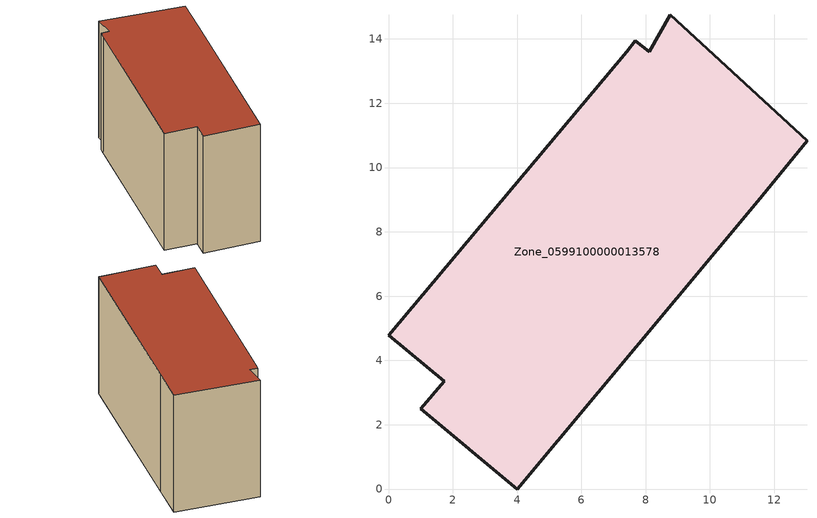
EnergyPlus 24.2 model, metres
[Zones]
Zone_0599100000013578
 floor ground (C_G): 1.01,2.49 1.73,3.35 0,4.78 7.41,13.61 7.68,13.94 8.11,13.6 8.77,14.74 13.02,10.83 11.48,8.95 4,0 z0
 wall outside (C_F): 1.73,3.35 1.01,2.49 4,0 11.48,8.95 13.02,10.83 8.77,14.74 8.11,13.6 7.68,13.94 7.41,13.61 0,4.78 1.73,3.35 z0:9.1
 roof outside (C_R): 11.48,8.95 13.02,10.83 8.77,14.74 8.11,13.6 7.68,13.94 7.41,13.61 0,4.78 1.73,3.35 1.01,2.49 4,0 z9.1
[BUILDING]
Pand.0599100000013578: North Axis=0; Terrain=City; Loads Convergence Tolerance Value=0.04; Temperature Convergence Tolerance Value=0.4; Solar Distribution=FullExterior; Maximum Number of Warmup Days=25; Minimum Number of Warmup Days=1
[Site:Location]
Rotterdam.The.Hague.AP_ZH_NLD Design_Conditions: Latitude=51.96; Longitude=4.45; Time Zone=1; Elevation=-4.5
[SITE:GROUNDTEMPERATURE:BUILDINGSURFACE]
18, 18, 18, 18, 18, 18, 18, 18, 18, 18, 18, 18
[MATERIAL] Thermal Absorptance=0.9; Solar Absorptance=0.7; Visible Absorptance=0.7
Name | Roughness | Thickness | Conductivity | Density | Specific Heat
G.TI.1946 | MediumSmooth | 0.15 | 1 | 540 | 1210
F.TI.1946 | Rough | 0.3 | 0.857143 | 1920 | 840
R.TI.1946 | MediumRough | 0.2 | 0.1 | 1500 | 1000
[CONSTRUCTION]
C_G: G.TI.1946
C_F: F.TI.1946
C_R: R.TI.1946
[ZONE]
Zone_0599100000013578: Type=1; Multiplier=1; Ceiling Height=Autocalculate; Volume=Autocalculate; Floor Area=autocalculate; Part of Total Floor Area=Yes
[ZONEINFILTRATION:DESIGNFLOWRATE]
Infil_Zone_0599100000013578: Zone or ZoneList or Space or SpaceList=Zone_0599100000013578; Schedule=AlwaysOn; Design Flow Rate Calculation Method=Flow/Area; Flow Rate per Floor Area=0.003; Constant Term Coefficient=1; Temperature Term Coefficient=0; Velocity Term Coefficient=0; Velocity Squared Term Coefficient=0
[HVACTEMPLATE:ZONE:IDEALLOADSAIRSYSTEM]
Zone_0599100000013578: Maximum Heating Supply Air Temperature=50; Minimum Cooling Supply Air Temperature=13; Maximum Heating Supply Air Humidity Ratio=0.0156; Minimum Cooling Supply Air Humidity Ratio=0.0077; Heating Limit=NoLimit; Cooling Limit=NoLimit; Dehumidification Control Type=ConstantSensibleHeatRatio; Cooling Sensible Heat Ratio=0.7; Dehumidification Setpoint=60; Humidification Control Type=None; Humidification Setpoint=30; Outdoor Air Method=None; Outdoor Air Flow Rate per Person=0.00944; Outdoor Air Flow Rate per Zone Floor Area=0; Outdoor Air Flow Rate per Zone=0; Demand Controlled Ventilation Type=None; Outdoor Air Economizer Type=NoEconomizer; Heat Recovery Type=None; Sensible Heat Recovery Effectiveness=0.7; Latent Heat Recovery Effectiveness=0.65
[ZONECONTROL:THERMOSTAT]
ThermostatControl_Zone_0599100000013578: Zone or ZoneList=Zone_0599100000013578; Control Type Schedule=DualSetpointControlType; Control 1=Thermostat_Zone_0599100000013578; Temperature Difference Between Cutout And Setpoint=0
[THERMOSTATSETPOINT:DUALSETPOINT]
Thermostat_Zone_0599100000013578: Heating Setpoint Temperature Schedule=HeatingSetpoint_Zone_0599100000013578; Cooling Setpoint Temperature Schedule=CoolingSetpoint_Zone_0599100000013578
[SCHEDULE:COMPACT]
HeatingSetpoint_Zone_0599100000013578: Through: 12/31, For: AllDays, Until: 24:00, 21
CoolingSetpoint_Zone_0599100000013578: Through: 12/31, For: AllDays, Until: 24:00, 24
DualSetpointControlType: Through: 12/31, For: AllDays, Until: 24:00, 4
AlwaysOn: Through: 12/31, For: AllDays, Until: 24:00, 1
